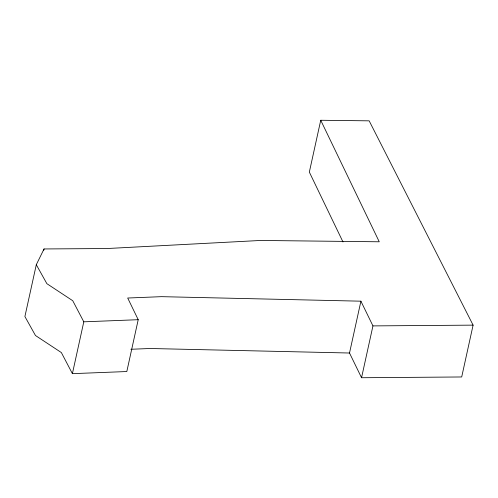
<?xml version="1.0" encoding="UTF-8"?>
<svg xmlns="http://www.w3.org/2000/svg" width="498" height="498" viewBox="0 0 498 498"><rect width="100%" height="100%" fill="white"/><g stroke="black" fill="none" stroke-linecap="round" stroke-linejoin="round"><path stroke-width="0.75" d="M320.737 120.267L379.258 241.791L260.622 240.459L107.082 248.533L44.042 248.956L36.298 264.706L24.9 316.541L35.47 335.509L61.354 352.565L72.397 373.656L126.816 371.533L138.214 319.697L127.693 298.022L161.464 296.665L360.913 301.184L372.946 325.904L361.548 377.733L461.702 376.967L473.1 325.132L369.167 120.84L320.737 120.267L309.339 172.096L342.973 241.941M43.712 250.457L44.042 248.956M72.397 373.656L83.795 321.82L72.752 300.73L46.868 283.673L36.298 264.706M361.548 377.733L349.515 353.02L360.913 301.184M130.881 349.272L150.066 348.5L349.515 353.02M83.795 321.82L138.214 319.697M372.946 325.904L473.1 325.132"/></g></svg>
